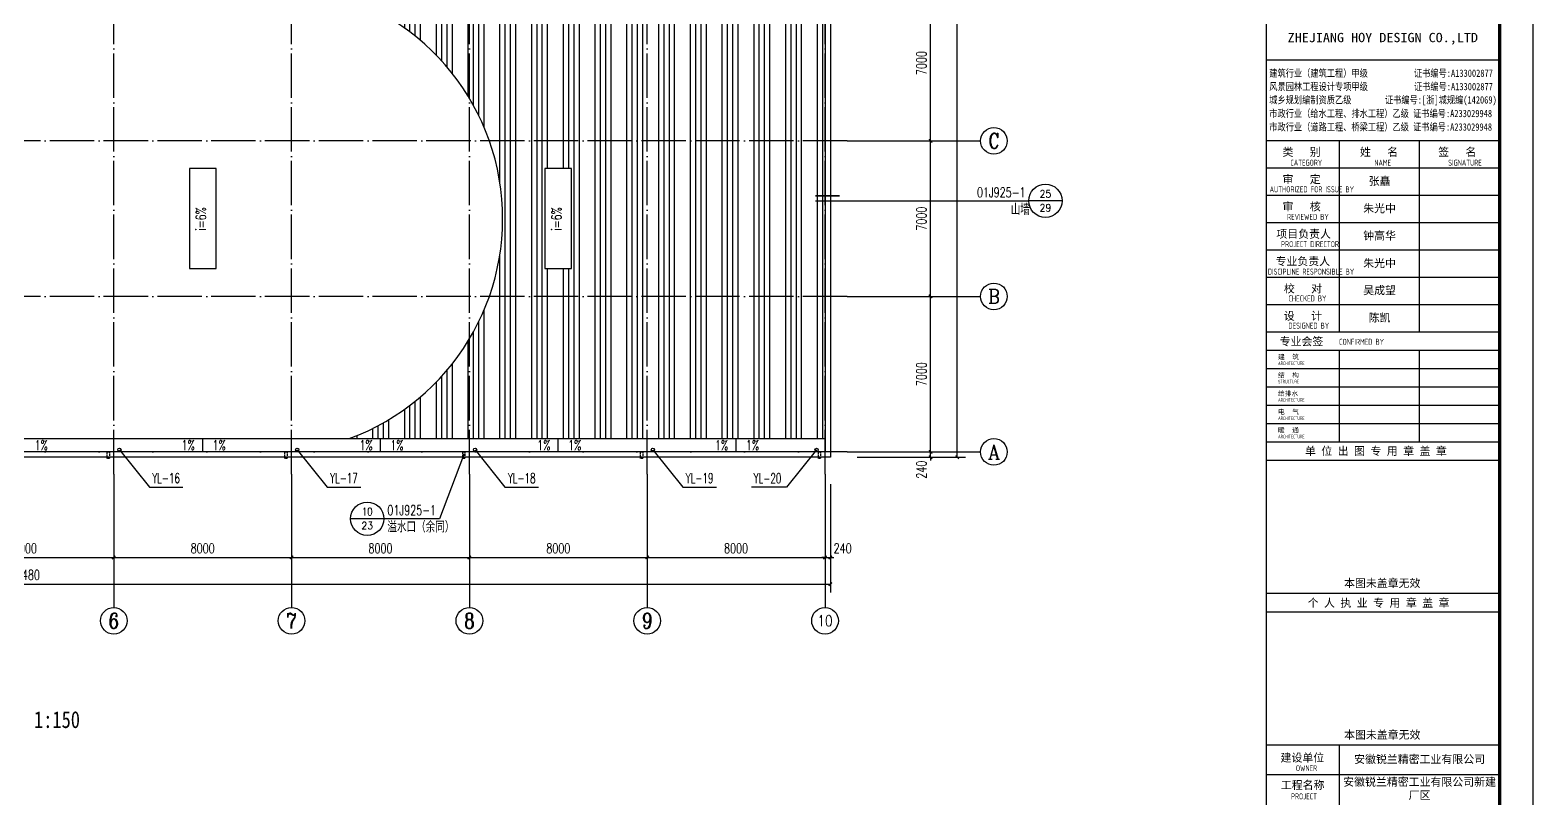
# Model space of a CAD drawing. Extents: x -440213 to 892209, y -122574 to 646408.
# Drawn here: x 41723 to 109341, y 223688 to 258297 of the extents above; entities that cross this region are included whole.
import ezdxf
from ezdxf.enums import TextEntityAlignment as Align

# ---------------------------------------------------------------- set-up
doc = ezdxf.new("R2010")
doc.units = 0
doc.header["$LTSCALE"] = 1000
doc.header["$MEASUREMENT"] = 0
doc.linetypes.add('DASH', pattern=[0.35, 0.25, -0.1])
doc.linetypes.add('DOTE', pattern=[2.42, 2, -0.2, 0.02, -0.2])
doc.layers.get('Defpoints').update_dxf_attribs({"color": 250})
for name, color, linetype in [('0 - 屋顶', 150, 'Continuous'), ('0-建筑立面', 255, 'Continuous'), ('2D_ROOF', 150, 'Continuous'), ('AXIS', 171, 'Continuous'), ('AXIS_TEXT', 7, 'Continuous'), ('DIM_IDEN', 150, 'Continuous'), ('DIM_SYMB', 171, 'Continuous'), ('DIM_雨水', 3, 'Continuous'), ('DOTE', 8, 'DOTE'), ('PUB_TEXT', 7, 'Continuous'), ('PUB_TITLE', 171, 'Continuous'), ('ROOF', 150, 'Continuous'), ('TK', 4, 'Continuous'), ('TWT_TEXT', 7, 'Continuous'), ('VPIPE-雨水', 4, 'Continuous'), ('立面线', 7, 'Continuous')]:
    doc.layers.add(name, color=color, linetype=linetype)
doc.styles.add('-宋体', font='', dxfattribs={"width": 0.8})
doc.styles.add('_TCH_AXIS', font='COMPLEX', dxfattribs={"bigfont": 'GBCBIG'})
doc.styles.add('_TCH_DIM', font='SIMPLEX', dxfattribs={"bigfont": 'GBCBIG'})
doc.styles.add('_TCH_DIM_T3', font='SIMPLEX', dxfattribs={"width": 0.705882, "bigfont": 'GBCBIG'})
doc.styles.add('_TCH_LABEL', font='COMPLEX', dxfattribs={"bigfont": 'GBCBIG'})
doc.styles.add('_TWT_SERIAL', font='COMPLEX', dxfattribs={"width": 0.8, "height": 3, "bigfont": 'HZTXT'})
doc.styles.add('COMPLEX', font='COMPLEX')
doc.styles.add('TSSD_REIN', font='tssdeng.shx', dxfattribs={"width": 0.7, "bigfont": 'tssdchn.shx'})
doc.styles.add('图签宋体', font='', dxfattribs={"height": 300})
doc.styles.add('图签黑体', font='simhei.ttf', dxfattribs={"height": 550})
doc.styles.add('宋体', font='', dxfattribs={"width": 0.8})
doc.styles.get('-宋体').set_extended_font_data('SimSun')
doc.styles.get('图签宋体').set_extended_font_data('NSimSun')
doc.styles.get('宋体').set_extended_font_data('SimSun')
doc.dimstyles.new('_TCH_ARCH&&150', dxfattribs={"dimtxt": 446.25, "dimasz": 150, "dimexe": 375, "dimexo": 450, "dimgap": 189.375, "dimtad": 1, "dimdec": 0, "dimzin": 0, "dimdsep": 46, "dimtxsty": '_TCH_DIM_T3', "dimblk": 'ARCHTICK', "dimcen": 0.09, "dimclrt": 7, "dimazin": 2, "dimtfac": 1, "dimtdec": 0, "dimtix": 1, "dimtmove": 2, "dimatfit": 3, "dimfxl": 0, "dimtolj": 1, "dimtzin": 0, "dimarcsym": 0})

# ---------------------------------------------------------------- blocks, each defined once
blk = doc.blocks.new('GeYuanFrame_47761212', base_point=(20.09, 4.53))
at = {"layer": 'PUB_TITLE'}
for points in [[(803.09, 235.33), (803.09, 292.73)], [(827.09, 235.33), (827.09, 292.73)], [(803.09, 202.33), (803.09, 229.83)], [(827.09, 202.33), (827.09, 229.83)], [(803.09, 14.53), (803.09, 111.33)]]:
    blk.add_lwpolyline(points, dxfattribs=at)
at = {"layer": 'TK'}
for p, q in [((781.09, 316.93), (851.09, 316.93)), ((781.09, 284.53), (851.09, 284.53)), ((781.09, 276.33), (851.09, 276.33)), ((781.09, 268.13), (851.09, 268.13)), ((781.09, 259.93), (851.09, 259.93)), ((781.09, 251.73), (851.09, 251.73)), ((781.09, 243.53), (851.09, 243.53)), ((781.09, 235.33), (851.09, 235.33)), ((781.09, 235.33), (851.09, 235.33)), ((781.09, 102.53), (851.09, 102.53))]:
    blk.add_line(p, q, dxfattribs=at)
blk.add_lwpolyline([(20.09, 4.53), (20.09, 598.53), (861.09, 598.53), (861.09, 4.53)], close=True, dxfattribs=at)
at = {"layer": 'TK', "const_width": 1}
blk.add_lwpolyline([(45.09, 588.53), (851.09, 588.53), (851.09, 14.53), (45.09, 14.53)], close=True, dxfattribs=at)
at = {"layer": 'TK'}
for points, const_width in [([(781.09, 588.53), (781.09, 14.53)], 0.4), ([(781.09, 292.73), (851.09, 292.73)], 0.35), ([(781.09, 292.73), (851.09, 292.73)], 0.35), ([(781.09, 235.33), (851.09, 235.33)], 0.35), ([(781.09, 202.33), (851.09, 202.33)], 0.35), ([(781.09, 156.83), (851.09, 156.83)], 0.35), ([(781.09, 111.33), (851.09, 111.33)], 0.35)]:
    blk.add_lwpolyline(points, dxfattribs=dict(at, const_width=const_width))
for points in [[(781.09, 292.73), (851.09, 292.73)], [(781.09, 235.33), (851.09, 235.33)], [(781.09, 229.83), (851.09, 229.83)], [(781.09, 224.33), (851.09, 224.33)], [(781.09, 218.83), (851.09, 218.83)], [(781.09, 213.33), (851.09, 213.33)], [(781.09, 207.83), (851.09, 207.83)], [(781.09, 202.33), (851.09, 202.33)], [(781.09, 196.83), (851.09, 196.83)], [(781.09, 151.33), (851.09, 151.33)]]:
    blk.add_lwpolyline(points, dxfattribs=at)
at = {"layer": 'TK', "style": '图签黑体', "width": 1.11}
blk.add_text('ZHEJIANG HOY DESIGN CO.,LTD', height=2.8, dxfattribs=at).set_placement((816.06, 323.29), align=Align.MIDDLE)
at = {"layer": 'TK'}
for s, height, style, width, p in [('建筑行业（建筑工程）甲级           证书编号:A133002877', 2.2, '-宋体', 0.8, (782, 311.83)), ('风景园林工程设计专项甲级           证书编号:A133002877', 2.2, '-宋体', 0.8, (782, 307.81)), ('城乡规划编制资质乙级        证书编号:[浙]城规编(142069)', 2.2, '-宋体', 0.8, (782, 303.82)), ('市政行业（给水工程、排水工程）乙级 证书编号:A233029948', 2.2, '-宋体', 0.8, (782, 299.74)), ('市政行业（道路工程、桥梁工程）乙级 证书编号:A233029948', 2.2, '-宋体', 0.8, (782, 295.69)), ('CATEGORY', 1.8, 'TSSD_REIN', 0.7, (788.32, 285.17)), ('NAME', 1.8, 'TSSD_REIN', 0.7, (813.51, 285.17)), ('SIGNATURE', 1.8, 'TSSD_REIN', 0.7, (835.66, 285.17)), ('AUTHORIZED FOR ISSUE BY', 1.8, 'TSSD_REIN', 0.7, (782.12, 277.17)), ('REVIEWED BY', 1.8, 'TSSD_REIN', 0.7, (787.36, 268.91)), ('PROJECT DIRECTOR', 1.8, 'TSSD_REIN', 0.7, (785.55, 260.74)), ('DISCIPLINE RESPONSIBLE BY', 1.8, 'TSSD_REIN', 0.7, (781.57, 252.48)), ('CHECKED BY', 1.8, 'TSSD_REIN', 0.7, (787.75, 244.44)), ('DESIGNED BY', 1.8, 'TSSD_REIN', 0.7, (787.76, 236.27)), ('CONFIRMED BY', 1.8, 'TSSD_REIN', 0.7, (802.94, 231.42)), ('ARCHITECTURE', 1.08, 'TSSD_REIN', 0.7, (784.65, 225.34)), ('STRUCTURE', 1.08, 'TSSD_REIN', 0.7, (784.65, 219.84)), ('ARCHITECTURE', 1.08, 'TSSD_REIN', 0.7, (784.65, 214.34)), ('ARCHITECTURE', 1.08, 'TSSD_REIN', 0.7, (784.65, 208.84)), ('ARCHITECTURE', 1.08, 'TSSD_REIN', 0.7, (784.65, 203.34)), ('OWNER', 1.8, 'TSSD_REIN', 0.7, (789.98, 103.48)), ('PROJECT', 1.8, 'TSSD_REIN', 0.7, (788.52, 95.02))]:
    blk.add_text(s, height=height, dxfattribs=dict(at, style=style, width=width)).set_placement(p)
at = {"layer": 'TK', "style": '图签宋体'}
for s, height, p in [('类   别', 2.4, (785.97, 288.09)), ('姓   名', 2.4, (809.2, 288.09)), ('签   名', 2.4, (832.68, 288.09)), ('审   定', 2.4, (785.97, 279.89)), ('审   核', 2.4, (785.97, 271.69)), ('项目负责人', 2.4, (784.13, 263.49)), ('专业负责人', 2.4, (783.89, 255.29)), ('校   对', 2.4, (786.38, 247.09)), ('设   计', 2.4, (786.36, 238.89)), ('专业会签', 2.4, (785.12, 231.24)), ('建  筑', 1.44, (784.61, 227.11)), ('结  构', 1.44, (784.61, 221.61)), ('给排水', 1.44, (784.61, 216.11)), ('电  气', 1.44, (784.61, 210.61)), ('暖  通', 1.44, (784.61, 205.11)), ('单 位 出 图 专 用 章 盖 章', 2.4, (792.72, 198.35)), ('本图未盖章无效', 2.4, (804.43, 158.7)), ('个 人 执 业 专 用 章 盖 章', 2.4, (793.52, 152.77)), ('本图未盖章无效', 2.4, (804.43, 113.2)), ('建设单位', 2.4, (785.39, 106.33)), ('工程名称', 2.4, (785.47, 98.12))]:
    blk.add_text(s, height=height, dxfattribs=at).set_placement(p)
at = {"layer": 'TK', "char_height": 2.4, "attachment_point": 5, "style": '图签宋体'}
for s, insert, width in [('张矗', (815.09, 280.4), 24), ('朱光中', (815.09, 272.23), 24), ('钟高华', (815.09, 264.03), 24), ('朱光中', (815.09, 255.76), 24), ('吴成望', (815.09, 247.63), 24), ('陈凯', (815.09, 239.43), 24), ('安徽锐兰精密工业有限公司', (827.09, 106.93), 48), ('安徽锐兰精密工业有限公司新建厂区', (827.09, 98.13), 48)]:
    blk.add_mtext(s, dxfattribs=dict(at, insert=insert, width=width))
blk = doc.blocks.new('_AXISO')
blk.add_circle((0, 0), 0.5)
at = {"layer": 'AXIS_TEXT', "style": 'COMPLEX', "width": 1.041667}
blk.add_attdef('A', text='', height=0.56, dxfattribs=at).set_placement((-0.25, -0.28), (0.25, -0.28), align=Align.FIT)
blk = doc.blocks.new('_ArchTick')
at = {"color": 0, "linetype": 'ByBlock', "const_width": 0.4}
blk.add_lwpolyline([(-0.5, -0.5), (0.5, 0.5)], dxfattribs=at)
blk = doc.blocks.new('*D219')
at = {"layer": 'AXIS', "color": 0, "lineweight": -2}
for p, q in [((5250, 237858), (5250, 232983)), ((77730, 237858), (77730, 232983)), ((5250, 233358), (77730, 233358))]:
    blk.add_line(p, q, dxfattribs=at)
at = {"layer": 'Defpoints', "color": 0}
for p in [(5250, 238308), (77730, 238308), (77730, 233358)]:
    blk.add_point(p, dxfattribs=at)
at = {"layer": 'AXIS', "color": 0, "lineweight": -2, "xscale": 150, "yscale": 150, "zscale": 150, "rotation": 180}
blk.add_blockref('_ArchTick', (5250, 233358), dxfattribs=at)
at = {"layer": 'AXIS', "color": 0, "lineweight": -2, "xscale": 150, "yscale": 150, "zscale": 150}
blk.add_blockref('_ArchTick', (77730, 233358), dxfattribs=at)
at = {"layer": 'AXIS', "color": 7, "insert": (41490, 233770), "char_height": 446.2, "attachment_point": 5, "style": '_TCH_DIM_T3'}
blk.add_mtext('\\A1;72480', dxfattribs=at)
blk = doc.blocks.new('*D225')
at = {"layer": 'AXIS', "color": 0, "lineweight": -2}
for p, q in [((37490, 237858), (37490, 234183)), ((45490, 237858), (45490, 234183)), ((37490, 234558), (45490, 234558))]:
    blk.add_line(p, q, dxfattribs=at)
at = {"layer": 'Defpoints', "color": 0}
for p in [(37490, 238308), (45490, 238308), (45490, 234558)]:
    blk.add_point(p, dxfattribs=at)
at = {"layer": 'AXIS', "color": 0, "lineweight": -2, "xscale": 150, "yscale": 150, "zscale": 150, "rotation": 180}
blk.add_blockref('_ArchTick', (37490, 234558), dxfattribs=at)
at = {"layer": 'AXIS', "color": 0, "lineweight": -2, "xscale": 150, "yscale": 150, "zscale": 150}
blk.add_blockref('_ArchTick', (45490, 234558), dxfattribs=at)
at = {"layer": 'AXIS', "color": 7, "insert": (41490, 234970), "char_height": 446.2, "attachment_point": 5, "style": '_TCH_DIM_T3'}
blk.add_mtext('\\A1;8000', dxfattribs=at)
blk = doc.blocks.new('*D226')
at = {"layer": 'AXIS', "color": 0, "lineweight": -2}
for p, q in [((45490, 237858), (45490, 234183)), ((53490, 237858), (53490, 234183)), ((45490, 234558), (53490, 234558))]:
    blk.add_line(p, q, dxfattribs=at)
at = {"layer": 'Defpoints', "color": 0}
for p in [(45490, 238308), (53490, 238308), (53490, 234558)]:
    blk.add_point(p, dxfattribs=at)
at = {"layer": 'AXIS', "color": 0, "lineweight": -2, "xscale": 150, "yscale": 150, "zscale": 150, "rotation": 180}
blk.add_blockref('_ArchTick', (45490, 234558), dxfattribs=at)
at = {"layer": 'AXIS', "color": 0, "lineweight": -2, "xscale": 150, "yscale": 150, "zscale": 150}
blk.add_blockref('_ArchTick', (53490, 234558), dxfattribs=at)
at = {"layer": 'AXIS', "color": 7, "insert": (49490, 234970), "char_height": 446.2, "attachment_point": 5, "style": '_TCH_DIM_T3'}
blk.add_mtext('\\A1;8000', dxfattribs=at)
blk = doc.blocks.new('*D227')
at = {"layer": 'AXIS', "color": 0, "lineweight": -2}
for p, q in [((53490, 237858), (53490, 234183)), ((61490, 237858), (61490, 234183)), ((53490, 234558), (61490, 234558))]:
    blk.add_line(p, q, dxfattribs=at)
at = {"layer": 'Defpoints', "color": 0}
for p in [(53490, 238308), (61490, 238308), (61490, 234558)]:
    blk.add_point(p, dxfattribs=at)
at = {"layer": 'AXIS', "color": 0, "lineweight": -2, "xscale": 150, "yscale": 150, "zscale": 150, "rotation": 180}
blk.add_blockref('_ArchTick', (53490, 234558), dxfattribs=at)
at = {"layer": 'AXIS', "color": 0, "lineweight": -2, "xscale": 150, "yscale": 150, "zscale": 150}
blk.add_blockref('_ArchTick', (61490, 234558), dxfattribs=at)
at = {"layer": 'AXIS', "color": 7, "insert": (57490, 234970), "char_height": 446.2, "attachment_point": 5, "style": '_TCH_DIM_T3'}
blk.add_mtext('\\A1;8000', dxfattribs=at)
blk = doc.blocks.new('*D228')
at = {"layer": 'AXIS', "color": 0, "lineweight": -2}
for p, q in [((61490, 237858), (61490, 234183)), ((69490, 237858), (69490, 234183)), ((61490, 234558), (69490, 234558))]:
    blk.add_line(p, q, dxfattribs=at)
at = {"layer": 'Defpoints', "color": 0}
for p in [(61490, 238308), (69490, 238308), (69490, 234558)]:
    blk.add_point(p, dxfattribs=at)
at = {"layer": 'AXIS', "color": 0, "lineweight": -2, "xscale": 150, "yscale": 150, "zscale": 150, "rotation": 180}
blk.add_blockref('_ArchTick', (61490, 234558), dxfattribs=at)
at = {"layer": 'AXIS', "color": 0, "lineweight": -2, "xscale": 150, "yscale": 150, "zscale": 150}
blk.add_blockref('_ArchTick', (69490, 234558), dxfattribs=at)
at = {"layer": 'AXIS', "color": 7, "insert": (65490, 234970), "char_height": 446.2, "attachment_point": 5, "style": '_TCH_DIM_T3'}
blk.add_mtext('\\A1;8000', dxfattribs=at)
blk = doc.blocks.new('*D229')
at = {"layer": 'AXIS', "color": 0, "lineweight": -2}
for p, q in [((69490, 237858), (69490, 234183)), ((77490, 237858), (77490, 234183)), ((69490, 234558), (77490, 234558))]:
    blk.add_line(p, q, dxfattribs=at)
at = {"layer": 'Defpoints', "color": 0}
for p in [(69490, 238308), (77490, 238308), (77490, 234558)]:
    blk.add_point(p, dxfattribs=at)
at = {"layer": 'AXIS', "color": 0, "lineweight": -2, "xscale": 150, "yscale": 150, "zscale": 150, "rotation": 180}
blk.add_blockref('_ArchTick', (69490, 234558), dxfattribs=at)
at = {"layer": 'AXIS', "color": 0, "lineweight": -2, "xscale": 150, "yscale": 150, "zscale": 150}
blk.add_blockref('_ArchTick', (77490, 234558), dxfattribs=at)
at = {"layer": 'AXIS', "color": 7, "insert": (73490, 234970), "char_height": 446.2, "attachment_point": 5, "style": '_TCH_DIM_T3'}
blk.add_mtext('\\A1;8000', dxfattribs=at)
blk = doc.blocks.new('*D230')
at = {"layer": 'AXIS', "color": 0, "lineweight": -2}
for p, q in [((77490, 237858), (77490, 234183)), ((77730, 237858), (77730, 234183)), ((77490, 234558), (77340, 234558)), ((77490, 234558), (77730, 234558)), ((77730, 234558), (77880, 234558))]:
    blk.add_line(p, q, dxfattribs=at)
at = {"layer": 'Defpoints', "color": 0}
for p in [(77490, 238308), (77730, 238308), (77730, 234558)]:
    blk.add_point(p, dxfattribs=at)
at = {"layer": 'AXIS', "color": 0, "lineweight": -2, "xscale": 150, "yscale": 150, "zscale": 150}
blk.add_blockref('_ArchTick', (77490, 234558), dxfattribs=at)
at = {"layer": 'AXIS', "color": 0, "lineweight": -2, "xscale": 150, "yscale": 150, "zscale": 150, "rotation": 180}
blk.add_blockref('_ArchTick', (77730, 234558), dxfattribs=at)
at = {"layer": 'AXIS', "color": 7, "insert": (78285, 234970), "char_height": 446.2, "attachment_point": 5, "style": '_TCH_DIM_T3'}
blk.add_mtext('\\A1;240', dxfattribs=at)
blk = doc.blocks.new('*D252')
at = {"layer": 'AXIS', "color": 0, "lineweight": -2}
for p, q in [((78940, 281548), (83815, 281548)), ((83440, 239068), (83440, 281548)), ((78940, 239068), (83815, 239068))]:
    blk.add_line(p, q, dxfattribs=at)
at = {"layer": 'Defpoints', "color": 0}
for p in [(78490, 281548), (83440, 281548), (78490, 239068)]:
    blk.add_point(p, dxfattribs=at)
at = {"layer": 'AXIS', "color": 0, "lineweight": -2, "xscale": 150, "yscale": 150, "zscale": 150}
for p, rotation in [((83440, 281548), 90), ((83440, 239068), 270)]:
    blk.add_blockref('_ArchTick', p, dxfattribs=dict(at, rotation=rotation))
at = {"layer": 'AXIS', "color": 7, "insert": (83028, 260308), "char_height": 446.2, "attachment_point": 5, "rotation": 90, "style": '_TCH_DIM_T3'}
blk.add_mtext('\\A1;42480', dxfattribs=at)
blk = doc.blocks.new('*D253')
at = {"layer": 'AXIS', "color": 0, "lineweight": -2}
for p, q in [((82240, 239308), (82240, 239458)), ((78940, 239308), (82615, 239308)), ((78940, 239068), (82615, 239068)), ((82240, 239068), (82240, 239308)), ((82240, 239068), (82240, 238918))]:
    blk.add_line(p, q, dxfattribs=at)
at = {"layer": 'Defpoints', "color": 0}
for p in [(78490, 239308), (78490, 239068), (82240, 239308)]:
    blk.add_point(p, dxfattribs=at)
at = {"layer": 'AXIS', "color": 0, "lineweight": -2, "xscale": 150, "yscale": 150, "zscale": 150}
for p, rotation in [((82240, 239308), 270), ((82240, 239068), 90)]:
    blk.add_blockref('_ArchTick', p, dxfattribs=dict(at, rotation=rotation))
at = {"layer": 'AXIS', "color": 7, "insert": (81828, 238513), "char_height": 446.2, "attachment_point": 5, "rotation": 90, "style": '_TCH_DIM_T3'}
blk.add_mtext('\\A1;240', dxfattribs=at)
blk = doc.blocks.new('*D254')
at = {"layer": 'AXIS', "color": 0, "lineweight": -2}
for p, q in [((78940, 246308), (82615, 246308)), ((82240, 239308), (82240, 246308)), ((78940, 239308), (82615, 239308))]:
    blk.add_line(p, q, dxfattribs=at)
at = {"layer": 'Defpoints', "color": 0}
for p in [(78490, 246308), (82240, 246308), (78490, 239308)]:
    blk.add_point(p, dxfattribs=at)
at = {"layer": 'AXIS', "color": 0, "lineweight": -2, "xscale": 150, "yscale": 150, "zscale": 150}
for p, rotation in [((82240, 246308), 90), ((82240, 239308), 270)]:
    blk.add_blockref('_ArchTick', p, dxfattribs=dict(at, rotation=rotation))
at = {"layer": 'AXIS', "color": 7, "insert": (81828, 242808), "char_height": 446.2, "attachment_point": 5, "rotation": 90, "style": '_TCH_DIM_T3'}
blk.add_mtext('\\A1;7000', dxfattribs=at)
blk = doc.blocks.new('*D255')
at = {"layer": 'AXIS', "color": 0, "lineweight": -2}
for p, q in [((78940, 253308), (82615, 253308)), ((82240, 246308), (82240, 253308)), ((78940, 246308), (82615, 246308))]:
    blk.add_line(p, q, dxfattribs=at)
at = {"layer": 'Defpoints', "color": 0}
for p in [(78490, 253308), (82240, 253308), (78490, 246308)]:
    blk.add_point(p, dxfattribs=at)
at = {"layer": 'AXIS', "color": 0, "lineweight": -2, "xscale": 150, "yscale": 150, "zscale": 150}
for p, rotation in [((82240, 253308), 90), ((82240, 246308), 270)]:
    blk.add_blockref('_ArchTick', p, dxfattribs=dict(at, rotation=rotation))
at = {"layer": 'AXIS', "color": 7, "insert": (81828, 249808), "char_height": 446.2, "attachment_point": 5, "rotation": 90, "style": '_TCH_DIM_T3'}
blk.add_mtext('\\A1;7000', dxfattribs=at)
blk = doc.blocks.new('*D256')
at = {"layer": 'AXIS', "color": 0, "lineweight": -2}
for p, q in [((78940, 260308), (82615, 260308)), ((82240, 253308), (82240, 260308)), ((78940, 253308), (82615, 253308))]:
    blk.add_line(p, q, dxfattribs=at)
at = {"layer": 'Defpoints', "color": 0}
for p in [(78490, 260308), (82240, 260308), (78490, 253308)]:
    blk.add_point(p, dxfattribs=at)
at = {"layer": 'AXIS', "color": 0, "lineweight": -2, "xscale": 150, "yscale": 150, "zscale": 150}
for p, rotation in [((82240, 260308), 90), ((82240, 253308), 270)]:
    blk.add_blockref('_ArchTick', p, dxfattribs=dict(at, rotation=rotation))
at = {"layer": 'AXIS', "color": 7, "insert": (81828, 256808), "char_height": 446.2, "attachment_point": 5, "rotation": 90, "style": '_TCH_DIM_T3'}
blk.add_mtext('\\A1;7000', dxfattribs=at)

msp = doc.modelspace()

# ---------------------------------------------------------------- hatches: boundary and pattern name
at = {"layer": '立面线'}
h = msp.add_hatch(dxfattribs=at)
h.set_pattern_fill('ANSI34,_O', color=250, scale=150, angle=45)
h.set_pattern_definition([(90, (-4e-12, 25847.2), (-1428.75, 3e-13), []), (90, (238.1, 26085.3), (-1428.75, 3e-13), []), (90, (476.3, 26323.4), (-1428.75, 3e-13), []), (90, (714.4, 26561.5), (-1428.75, 3e-13), [])])
h.paths.add_polyline_path([(77490.2, 280707.7), (50892.5, 280707.7, 0.7953565), (53490.2, 260307.7), (77490.2, 260307.7)])
h.paths.add_polyline_path([(66090.2, 268557.7), (64890.2, 268557.7), (64890.2, 273057.7), (66090.2, 273057.7)], flags=16)
h.paths.add_polyline_path([(50090.2, 268557.7), (48890.2, 268557.7), (48890.2, 273057.7), (50090.2, 273057.7)], flags=16)
h.paths.add_polyline_path([(77490.2, 260307.7), (53490.2, 260307.7, -0.7953565), (56087.9, 239907.7), (77490.2, 239907.7)])
h.paths.add_polyline_path([(66090.2, 252057.7), (66090.2, 247557.7), (64890.2, 247557.7), (64890.2, 252057.7)], flags=16)
h.paths.add_polyline_path([(65744.3, 249156.1), (65744.3, 250459.2), (65074.9, 250459.2), (65074.9, 249156.1)], flags=8)

# ---------------------------------------------------------------- linework, layer by layer
at = {"color": 6, "linetype": 'DASH', "ltscale": 0.3}
for points in [[(45290.2, 239007.7), (45190.2, 239007.7), (45190.2, 239307.7), (45290.2, 239307.7)], [(53290.2, 239007.7), (53190.2, 239007.7), (53190.2, 239307.7), (53290.2, 239307.7)], [(61290.2, 239007.7), (61190.2, 239007.7), (61190.2, 239307.7), (61290.2, 239307.7)], [(69290.2, 239007.7), (69190.2, 239007.7), (69190.2, 239307.7), (69290.2, 239307.7)], [(77290.2, 239007.7), (77190.2, 239007.7), (77190.2, 239307.7), (77290.2, 239307.7)]]:
    msp.add_lwpolyline(points, close=True, dxfattribs=at)
at = {"layer": '0 - 屋顶'}
for p, q in [((49490.2, 239307.7), (49490.2, 239907.7)), ((57490.2, 239307.7), (57490.2, 239907.7)), ((65490.2, 239307.7), (65490.2, 239907.7)), ((73490.2, 239307.7), (73490.2, 239907.7))]:
    msp.add_line(p, q, dxfattribs=at)
at = {"layer": '2D_ROOF'}
for points in [[(50090.2, 247557.7), (50090.2, 252057.7), (48890.2, 252057.7), (48890.2, 247557.7)], [(66090.2, 247557.7), (66090.2, 252057.7), (64890.2, 252057.7), (64890.2, 247557.7)]]:
    msp.add_lwpolyline(points, close=True, dxfattribs=at)
at = {"layer": 'AXIS'}
for p, q in [((78490.2, 253307.7), (84490.2, 253307.7)), ((78490.2, 246307.7), (84490.2, 246307.7)), ((78490.2, 239307.7), (84490.2, 239307.7)), ((45490.2, 238307.7), (45490.2, 232307.7)), ((53490.2, 238307.7), (53490.2, 232307.7)), ((61490.2, 238307.7), (61490.2, 232307.7)), ((69490.2, 238307.7), (69490.2, 232307.7)), ((77490.2, 238307.7), (77490.2, 232307.7))]:
    msp.add_line(p, q, dxfattribs=at)
at = {"layer": 'DIM_IDEN'}
for p, q in [((77060.3, 250610.2), (78804.1, 250610.2)), ((78804.1, 250610.2), (86658.2, 250610.2)), ((88158.2, 250610.2), (86658.2, 250610.2)), ((61229.3, 239144.3), (60140.1, 236302.4)), ((57642.8, 236302.4), (56142.8, 236302.4)), ((60140.1, 236302.4), (57642.8, 236302.4))]:
    msp.add_line(p, q, dxfattribs=at)
at = {"layer": 'DIM_IDEN', "const_width": 75}
msp.add_lwpolyline([(77060.3, 250835.2), (78155.7, 250835.2)], dxfattribs=at)
at = {"layer": 'DIM_IDEN'}
for centre, radius in [((87408.2, 250610.2), 750), ((61240.1, 239172.4), 30.1), ((56892.8, 236302.4), 750)]:
    msp.add_circle(centre, radius, dxfattribs=at)
at = {"layer": 'DIM_SYMB'}
for points in [[(49790.2, 251057.7, 0, 0, 0), (49790.2, 249007.7, 120, 0, 0), (49790.2, 248557.7, 0, 0, 0)], [(65790.2, 251057.7, 0, 0, 0), (65790.2, 249007.7, 120, 0, 0), (65790.2, 248557.7, 0, 0, 0)], [(42590.6, 239607.7, 0, 0, 0), (44040.6, 239607.7, 120, 0, 0), (44490.6, 239607.7, 0, 0, 0)], [(48389.9, 239607.7, 0, 0, 0), (46939.9, 239607.7, 120, 0, 0), (46489.9, 239607.7, 0, 0, 0)], [(50590.6, 239607.7, 0, 0, 0), (52040.6, 239607.7, 120, 0, 0), (52490.6, 239607.7, 0, 0, 0)], [(56389.9, 239607.7, 0, 0, 0), (54939.9, 239607.7, 120, 0, 0), (54489.9, 239607.7, 0, 0, 0)], [(58590.6, 239607.7, 0, 0, 0), (60040.6, 239607.7, 120, 0, 0), (60490.6, 239607.7, 0, 0, 0)], [(64389.9, 239607.7, 0, 0, 0), (62939.9, 239607.7, 120, 0, 0), (62489.9, 239607.7, 0, 0, 0)], [(66590.6, 239607.7, 0, 0, 0), (68040.6, 239607.7, 120, 0, 0), (68490.6, 239607.7, 0, 0, 0)], [(72389.9, 239607.7, 0, 0, 0), (70939.9, 239607.7, 120, 0, 0), (70489.9, 239607.7, 0, 0, 0)], [(74590.6, 239607.7, 0, 0, 0), (76040.6, 239607.7, 120, 0, 0), (76490.6, 239607.7, 0, 0, 0)]]:
    msp.add_lwpolyline(points, format="xyseb", dxfattribs=at)
at = {"layer": 'DIM_雨水'}
for p, q in [((45744.9, 239407.7), (47091.1, 237723.1)), ((53744.9, 239407.7), (55091.1, 237723.1)), ((61744.9, 239407.7), (63091.1, 237723.1)), ((69744.9, 239407.7), (71091.1, 237723.1)), ((77110.5, 239400.5), (75764.3, 237715.8)), ((47091.1, 237723.1), (48600.6, 237723.1)), ((55091.1, 237723.1), (56600.6, 237723.1)), ((63091.1, 237723.1), (64600.6, 237723.1)), ((71091.1, 237723.1), (72600.6, 237723.1)), ((75764.3, 237715.8), (74189.9, 237715.8))]:
    msp.add_line(p, q, dxfattribs=at)
at = {"layer": 'DOTE'}
for p, q in [((45490.2, 238307.7), (45490.2, 282307.7)), ((53490.2, 238307.7), (53490.2, 282307.7)), ((61490.2, 238307.7), (61490.2, 282307.7)), ((69490.2, 238307.7), (69490.2, 282307.7)), ((77490.2, 238307.7), (77490.2, 282307.7)), ((78490.2, 253307.7), (4490.2, 253307.7)), ((78490.2, 246307.7), (4490.2, 246307.7)), ((78490.2, 239307.7), (4490.2, 239307.7))]:
    msp.add_line(p, q, dxfattribs=at)
at = {"layer": 'ROOF'}
msp.add_line((5490.2, 239907.7), (77490.2, 239907.7), dxfattribs=at)
for points in [[(5250.2, 281547.7), (77730.2, 281547.7), (77730.2, 239067.7), (5250.2, 239067.7)], [(5490.2, 281307.7), (77490.2, 281307.7), (77490.2, 239307.7), (5490.2, 239307.7)]]:
    msp.add_lwpolyline(points, close=True, dxfattribs=at)
msp.add_arc((52433.2, 249807.7), 10553.1, 290.262552, 84.251405, dxfattribs=at)
at = {"layer": 'VPIPE-雨水', "linetype": 'Continuous'}
for centre in [(45744.9, 239407.7), (53744.9, 239407.7), (61744.9, 239407.7), (69744.9, 239407.7), (77110.5, 239400.5)]:
    msp.add_circle(centre, 75, dxfattribs=at)

# ---------------------------------------------------------------- block references
at = {"layer": '0-建筑立面', "xscale": 150, "yscale": 150, "zscale": 150}
msp.add_blockref('GeYuanFrame_47761212', (-16808.6, 210095.1), dxfattribs=at)
at = {"layer": 'AXIS'}
ref = msp.add_blockref('_AXISO', (85090.2, 253307.7), dxfattribs=dict(at, xscale=1200, yscale=1200, zscale=1200))
ref.add_attrib('A', 'C', dxfattribs={"layer": 'AXIS_TEXT', "height": 683.5, "style": '_TCH_AXIS'}).set_placement((84846.1, 252965.9), (85334.3, 252965.9), align=Align.FIT)
ref = msp.add_blockref('_AXISO', (85090.2, 246307.7), dxfattribs=dict(at, xscale=1200, yscale=1200, zscale=1200))
ref.add_attrib('A', 'B', dxfattribs={"layer": 'AXIS_TEXT', "height": 652.9, "style": '_TCH_AXIS'}).set_placement((84825.9, 245981.2), (85354.5, 245981.2), align=Align.FIT)
ref = msp.add_blockref('_AXISO', (85090.2, 239307.7), dxfattribs=dict(at, xscale=1200, yscale=1200, zscale=1200))
ref.add_attrib('A', 'A', dxfattribs={"layer": 'AXIS_TEXT', "height": 637.8, "style": '_TCH_AXIS'}).set_placement((84816.9, 238988.8), (85363.5, 238988.8), align=Align.FIT)
ref = msp.add_blockref('_AXISO', (45490.2, 231707.7), dxfattribs=dict(at, xscale=1200, yscale=1200, zscale=1200))
ref.add_attrib('A', '6', dxfattribs={"layer": 'AXIS_TEXT', "height": 698.9, "style": '_TCH_AXIS'}).set_placement((45257.2, 231358.2), (45723.2, 231358.2), align=Align.FIT)
ref = msp.add_blockref('_AXISO', (53490.2, 231707.7), dxfattribs=dict(at, xscale=1200, yscale=1200, zscale=1200))
ref.add_attrib('A', '7', dxfattribs={"layer": 'AXIS_TEXT', "height": 698.9, "style": '_TCH_AXIS'}).set_placement((53257.2, 231358.2), (53723.2, 231358.2), align=Align.FIT)
ref = msp.add_blockref('_AXISO', (61490.2, 231707.7), dxfattribs=dict(at, xscale=1200, yscale=1200, zscale=1200))
ref.add_attrib('A', '8', dxfattribs={"layer": 'AXIS_TEXT', "height": 698.9, "style": '_TCH_AXIS'}).set_placement((61257.2, 231358.2), (61723.2, 231358.2), align=Align.FIT)
ref = msp.add_blockref('_AXISO', (69490.2, 231707.7), dxfattribs=dict(at, xscale=1200, yscale=1200, zscale=1200))
ref.add_attrib('A', '9', dxfattribs={"layer": 'AXIS_TEXT', "height": 698.9, "style": '_TCH_AXIS'}).set_placement((69257.2, 231358.2), (69723.2, 231358.2), align=Align.FIT)
ref = msp.add_blockref('_AXISO', (77490.2, 231707.7), dxfattribs=dict(at, xscale=1200, yscale=1200, zscale=1200))
ref.add_attrib('A', '10', dxfattribs={"layer": 'AXIS_TEXT', "height": 492.67, "style": '_TCH_AXIS'}).set_placement((77150, 231461.3), (77830.4, 231461.3), align=Align.FIT)

# ---------------------------------------------------------------- texts
at = {"layer": 'PUB_TEXT'}
for s, height, style, width, p in [('01J925-1', 446.25, '_TCH_LABEL', 0.705882, (84325.7, 250767.7)), ('1%', 446.25, '_TCH_DIM', 0.705882, (41930.6, 239384.5)), ('1%', 446.25, '_TCH_DIM', 0.705882, (48539.9, 239384.5)), ('1%', 446.25, '_TCH_DIM', 0.705882, (49930.6, 239384.5)), ('1%', 446.25, '_TCH_DIM', 0.705882, (56539.9, 239384.5)), ('1%', 446.25, '_TCH_DIM', 0.705882, (57930.6, 239384.5)), ('1%', 446.25, '_TCH_DIM', 0.705882, (64539.9, 239384.5)), ('1%', 446.25, '_TCH_DIM', 0.705882, (65930.6, 239384.5)), ('1%', 446.25, '_TCH_DIM', 0.705882, (72539.9, 239384.5)), ('1%', 446.25, '_TCH_DIM', 0.705882, (73930.6, 239384.5)), ('01J925-1', 446.25, '_TCH_LABEL', 0.705882, (57800.3, 236459.9)), ('1:150', 759.49, '宋体', 0.8, (41902.9, 226880.8))]:
    msp.add_text(s, height=height, dxfattribs=dict(at, style=style, width=width)).set_placement(p)
at = {"layer": 'PUB_TEXT', "style": '_TCH_LABEL'}
for s, height, p, p2 in [('25', 329.48, (87141.5, 250758.8), (87674.9, 250758.8)), ('29', 329.48, (87141.5, 250132.1), (87674.9, 250132.1)), ('10', 346.49, (56653.6, 236448.1), (57132.1, 236448.1)), ('23', 329.48, (56626.1, 235824.3), (57159.6, 235824.3))]:
    msp.add_text(s, height=height, dxfattribs=at).set_placement(p, p2, align=Align.FIT)
at = {"layer": 'PUB_TEXT', "style": '_TCH_DIM', "width": 0.705882}
for p in [(49632.7, 249267.7), (65632.7, 249267.7)]:
    msp.add_text('i=6%', height=446.25, rotation=90, dxfattribs=at).set_placement(p)
at = {"layer": 'PUB_TEXT', "style": '_TCH_LABEL'}
for s, p in [('山墙', (85847.2, 249972.3)), ('溢水口（余同）', (57800.3, 235681.3))]:
    msp.add_text(s, height=506.38, dxfattribs=at).set_placement(p)
at = {"layer": 'TWT_TEXT', "style": '_TWT_SERIAL', "width": 0.64}
for s, p in [('YL-16', (47221.5, 237903.1)), ('YL-17', (55221.5, 237903.1)), ('YL-18', (63221.5, 237903.1)), ('YL-19', (71221.5, 237903.1)), ('YL-20', (74279.9, 237895.8))]:
    msp.add_text(s, height=450, dxfattribs=at).set_placement(p)

# ---------------------------------------------------------------- dimensions: what is measured, and where the dimension line sits
at = {"layer": 'AXIS'}
for p1, p2, distance, picture, middle in [((78490.2, 239067.7), (78490.2, 281547.7), -4950, '*D252', (83027.7, 260307.7)), ((78490.2, 253307.7), (78490.2, 260307.7), -3750, '*D256', (81827.7, 256807.7)), ((78490.2, 246307.7), (78490.2, 253307.7), -3750, '*D255', (81827.7, 249807.7)), ((78490.2, 239307.7), (78490.2, 246307.7), -3750, '*D254', (81827.7, 242807.7)), ((5250.2, 238307.7), (77730.2, 238307.7), -4950, '*D219', (41490.2, 233770.2)), ((37490.2, 238307.7), (45490.2, 238307.7), -3750, '*D225', (41490.2, 234970.2)), ((45490.2, 238307.7), (53490.2, 238307.7), -3750, '*D226', (49490.2, 234970.2)), ((53490.2, 238307.7), (61490.2, 238307.7), -3750, '*D227', (57490.2, 234970.2)), ((61490.2, 238307.7), (69490.2, 238307.7), -3750, '*D228', (65490.2, 234970.2)), ((69490.2, 238307.7), (77490.2, 238307.7), -3750, '*D229', (73490.2, 234970.2))]:
    dim = msp.add_aligned_dim(p1=p1, p2=p2, distance=distance, dimstyle='_TCH_ARCH&&150', dxfattribs=at)
    dim.commit()
    dim.dimension.update_dxf_attribs({"geometry": picture, "text_midpoint": middle})
for base, p1, p2, angle, picture, middle in [((82240.2, 239307.7), (78490.2, 239067.7), (78490.2, 239307.7), 90, '*D253', (81827.7, 238512.7)), ((77730.2, 234557.7), (77490.2, 238307.7), (77730.2, 238307.7), 0, '*D230', (78285.2, 234970.2))]:
    dim = msp.add_linear_dim(base=base, p1=p1, p2=p2, angle=angle, dimstyle='_TCH_ARCH&&150', dxfattribs=at)
    dim.commit()
    dim.dimension.update_dxf_attribs({"geometry": picture, "text_midpoint": middle, "dimtype": 161})

doc.saveas('drawing.dxf')
